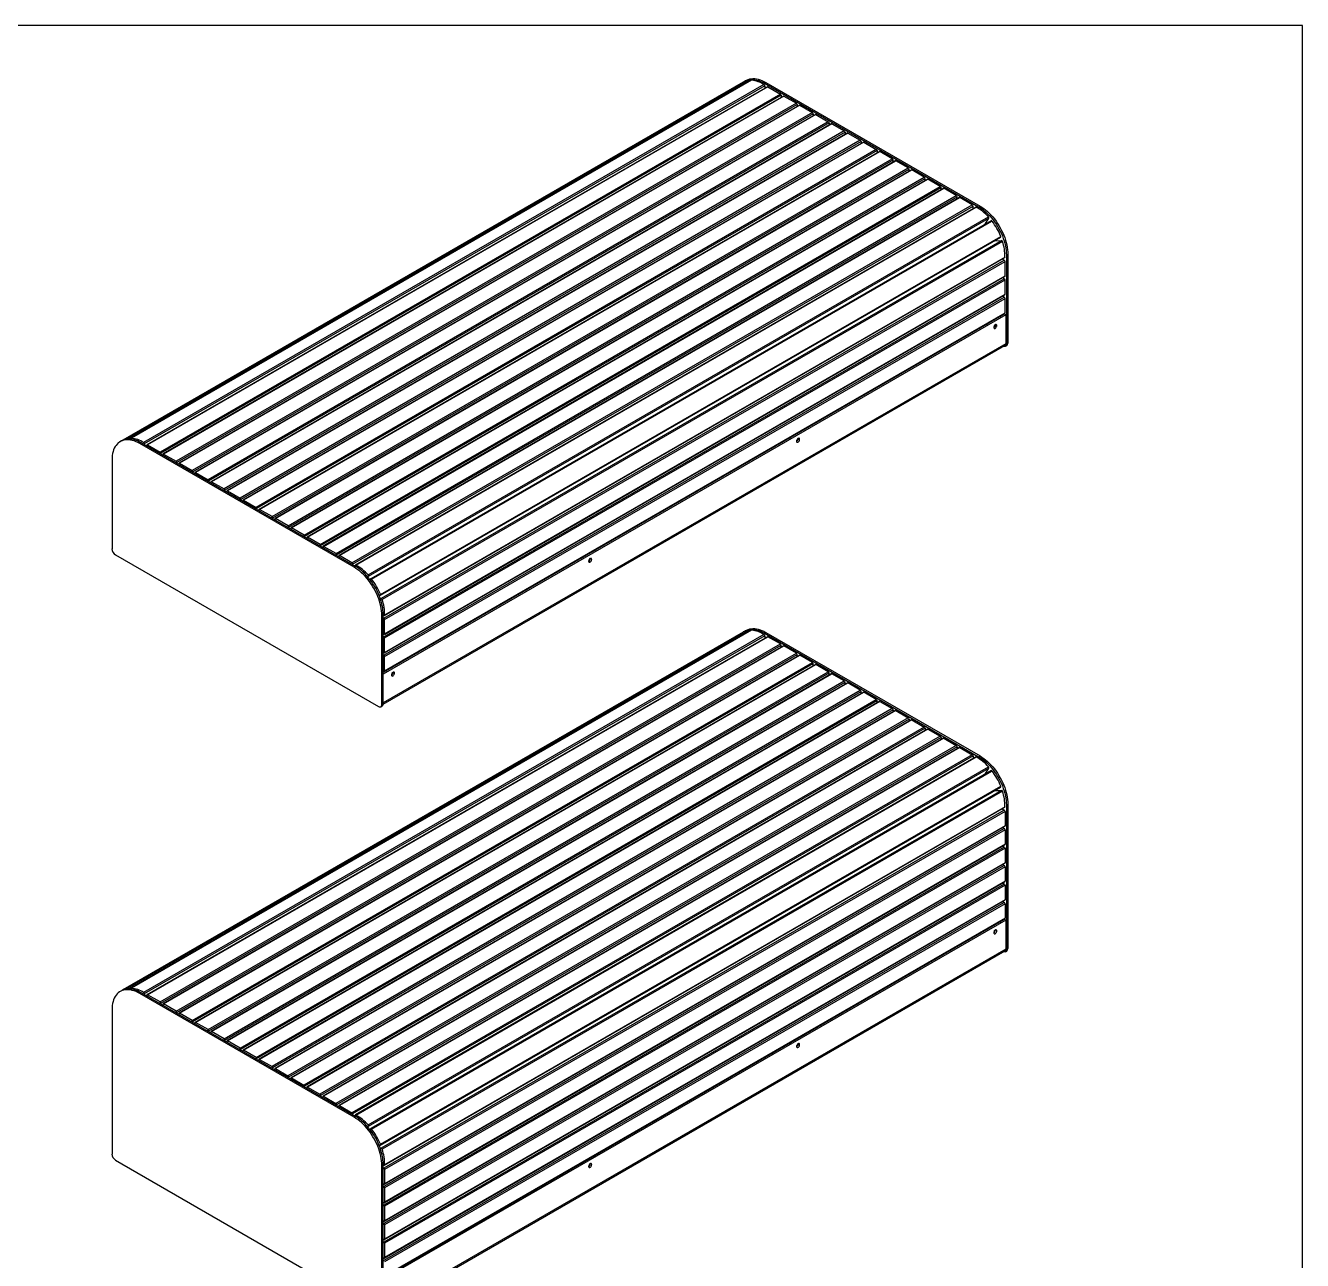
# Model space of a CAD drawing. Header units: millimetres. Extents: x 11004 to 16944, y 3085 to 7285.
# Drawn here: x 15484 to 16944, y 5872 to 7285 of the extents above; entities that cross this region are included whole.
import ezdxf

# ---------------------------------------------------------------- set-up
doc = ezdxf.new("R2010")
doc.units = ezdxf.units.MM
doc.header["$LTSCALE"] = 0.3
doc.layers.add('Nekreslit', color=6, linetype='Continuous', plot=False)

msp = doc.modelspace()

# ---------------------------------------------------------------- linework, layer by layer
for p, q in [((16304.8, 7220.6), (15595.3, 6810.9)), ((16310.4, 7222.5), (15600.9, 6812.8)), ((16311.6, 7221.5), (15602.5, 6812.1)), ((16314.2, 7222.6), (15604.6, 6813)), ((16314.4, 7222.6), (15604.9, 6813)), ((16328.5, 7217.7), (15618.9, 6808)), ((16329.3, 7216.3), (15619.7, 6806.7)), ((16332.4, 7215.2), (15622.8, 6805.6)), ((16332.9, 7215.1), (15623.4, 6805.5)), ((16308.1, 7222.4), (16306.5, 7221.5)), ((16311.6, 7221.5), (16311.7, 7221.1)), ((16329, 7219.3), (16330.6, 7220.2)), ((16329, 7219.3), (16574, 7077.8)), ((16329.3, 7216.3), (16329.3, 7213.4)), ((16330.6, 7220.2), (16575.6, 7078.7)), ((16332.9, 7215.1), (16347.3, 7206.9)), ((16347.3, 7206.9), (15637.7, 6797.2)), ((16348.1, 7205.5), (15638.5, 6795.9)), ((16350.7, 7204.6), (15641.1, 6795)), ((16351.2, 7204.6), (15641.7, 6794.9)), ((16348.1, 7205.5), (16348.1, 7203.1)), ((16351.2, 7204.6), (16365.6, 7196.3)), ((16365.6, 7196.3), (15656, 6786.7)), ((16366.3, 7194.9), (15656.8, 6785.3)), ((16369, 7194.1), (15659.4, 6784.4)), ((16369.5, 7194), (15659.9, 6784.4)), ((16383.9, 7185.8), (15674.3, 6776.1)), ((16366.3, 7194.9), (16366.3, 7192.6)), ((16369.5, 7194), (16383.9, 7185.8)), ((16384.6, 7184.4), (15675.1, 6774.7)), ((16387.3, 7183.5), (15677.7, 6773.9)), ((16387.8, 7183.5), (15678.2, 6773.8)), ((16402.1, 7175.2), (15692.6, 6765.6)), ((16402.9, 7173.8), (15693.4, 6764.2)), ((16405.6, 7173), (15696, 6763.3)), ((16406.1, 7172.9), (15696.5, 6763.3)), ((16384.6, 7184.4), (16384.6, 7182)), ((16387.8, 7183.5), (16402.1, 7175.2)), ((16402.9, 7173.8), (16402.9, 7171.4)), ((16406.1, 7172.9), (16420.4, 7164.6)), ((16420.4, 7164.6), (15710.9, 6755)), ((16421.2, 7163.3), (15711.7, 6753.6)), ((16423.9, 7162.4), (15714.3, 6752.8)), ((16424.4, 7162.3), (15714.8, 6752.7)), ((16421.2, 7163.3), (16421.2, 7160.9)), ((16424.4, 7162.3), (16438.7, 7154.1)), ((16438.7, 7154.1), (15729.2, 6744.4)), ((16439.5, 7152.7), (15730, 6743.1)), ((16442.2, 7151.8), (15732.6, 6742.2)), ((16442.7, 7151.8), (15733.1, 6742.1)), ((16457, 7143.5), (15747.5, 6733.9)), ((16457.8, 7142.1), (15748.2, 6732.5)), ((16439.5, 7152.7), (16439.5, 7150.3)), ((16442.7, 7151.8), (16457, 7143.5)), ((16457.8, 7142.1), (16457.8, 7139.7)), ((16460.5, 7141.3), (15750.9, 6731.6)), ((15751.4, 6731.6), (16461, 7141.2)), ((15765.8, 6723.3), (16475.3, 7132.9)), ((15766.6, 6721.9), (16476.1, 7131.6)), ((16478.8, 7130.7), (15769.2, 6721.1)), ((15769.7, 6721), (16479.3, 7130.6)), ((16475.3, 7132.9), (16461, 7141.2)), ((16476.1, 7129.2), (16476.1, 7131.6)), ((16493.6, 7122.4), (16479.3, 7130.6)), ((15784.1, 6712.7), (16493.6, 7122.4)), ((15784.9, 6711.4), (16494.4, 7121)), ((16497.1, 7120.1), (15787.5, 6710.5)), ((15788, 6710.4), (16497.6, 7120.1)), ((16494.4, 7118.6), (16494.4, 7121)), ((16511.9, 7111.8), (16497.6, 7120.1)), ((15802.4, 6702.2), (16511.9, 7111.8)), ((15803.2, 6700.8), (16512.7, 7110.4)), ((16515.4, 7109.6), (15805.8, 6699.9)), ((15806.3, 6699.9), (16515.9, 7109.5)), ((15820.7, 6691.6), (16530.2, 7101.2)), ((15821.4, 6690.2), (16531, 7099.9)), ((16533.7, 7099), (15824.1, 6689.4)), ((15824.6, 6689.3), (16534.2, 7099)), ((16512.7, 7108.1), (16512.7, 7110.4)), ((16530.2, 7101.2), (16515.9, 7109.5)), ((16531, 7097.5), (16531, 7099.9)), ((16548.5, 7090.7), (16534.2, 7099)), ((15839, 6681.1), (16548.5, 7090.7)), ((15839.7, 6679.7), (16549.3, 7089.3)), ((16551.9, 7088.4), (15842.4, 6678.8)), ((15842.9, 6678.8), (16552.5, 7088.4)), ((16549.3, 7086.9), (16549.3, 7089.3)), ((16566.8, 7080.1), (16552.5, 7088.4)), ((15857.2, 6670.5), (16566.8, 7080.1)), ((15858, 6669.1), (16567.6, 7078.7)), ((16570.7, 7077.6), (15861.1, 6667.9)), ((15861.7, 6667.9), (16571.2, 7077.5)), ((16567.6, 7075.8), (16567.6, 7078.7)), ((16574, 7077.8), (16575.6, 7078.7)), ((15875.7, 6656.6), (16585.3, 7066.3)), ((15876.1, 6655.1), (16585.7, 7064.8)), ((16588.3, 7061.9), (15878.8, 6652.3)), ((15879.7, 6651.9), (16589.3, 7061.5)), ((16581.4, 7058), (16585.7, 7064.8)), ((15889.7, 6633.3), (16599.3, 7043)), ((15889.8, 6634.4), (16599.4, 7044)), ((16600.4, 7039.3), (15890.8, 6629.6)), ((16601.5, 7038.2), (15891.9, 6628.5)), ((16592.4, 7039), (16600.4, 7039.3)), ((16592.8, 7039.2), (16592.9, 7039)), ((15893.8, 6607.1), (16603.4, 7016.7)), ((15894.4, 6610.2), (16603.9, 7019.9)), ((16604.2, 7020.4), (15894.6, 6610.7)), ((15894.6, 6605.7), (16604.2, 7015.3)), ((16603.4, 7016.7), (16600.9, 7018.1)), ((16604.2, 6998.8), (16604.2, 7015.3)), ((16605.8, 7022.7), (16607.4, 7023.6)), ((16605.8, 7022.7), (16605.8, 6920.8)), ((16607.4, 7023.6), (16607.4, 6921.7)), ((15894.4, 6588.6), (16604, 6998.3)), ((15894.6, 6589.2), (16604.2, 6998.8)), ((16603.4, 6995.6), (16601.4, 6996.8)), ((15893.8, 6585.9), (16603.4, 6995.6)), ((15894.6, 6584.6), (16604.2, 6994.2)), ((16604.2, 6977.7), (16604.2, 6994.2)), ((15893.8, 6564.8), (16603.4, 6974.4)), ((15894.4, 6567.5), (16604, 6977.1)), ((15894.6, 6568), (16604.2, 6977.7)), ((15894.6, 6563.4), (16604.2, 6973.1)), ((16603.4, 6974.4), (16601.4, 6975.6)), ((16604.2, 6956.5), (16604.2, 6973.1)), ((16603.4, 6955.1), (15893, 6545.1)), ((16605, 6954.2), (15893, 6543.2)), ((15894.4, 6546.4), (16604, 6956)), ((15894.6, 6546.9), (16604.2, 6956.5)), ((16598.2, 6952.7), (16598.6, 6952.4)), ((16598.6, 6952.4), (16599.4, 6952.9)), ((16599.4, 6952.9), (16599, 6953.1)), ((16605, 6954.2), (16603.4, 6955.1)), ((16605, 6954.2), (16605, 6921.2)), ((16571.9, 6937.5), (16572.4, 6937.2)), ((16573.2, 6938.2), (16573.2, 6937.7)), ((16574.5, 6939), (16574.5, 6938.4)), ((16575, 6938.7), (16575, 6939.3)), ((16583.1, 6943.9), (16583.5, 6943.7)), ((16583.5, 6943.7), (16584.3, 6944.1)), ((16583.9, 6944.4), (16584, 6944.3)), ((16584.3, 6944.1), (16583.9, 6944.4)), ((16584.5, 6944.2), (16584.3, 6944.2)), ((16585.2, 6945), (16585, 6945.1)), ((16585.2, 6945), (16585, 6945.1)), ((16585.2, 6945), (16585.2, 6945.2)), ((16589.3, 6947.5), (16589.3, 6947)), ((16590.1, 6947.5), (16590.1, 6948)), ((16593.1, 6941.8), (16592.3, 6942.3)), ((16569.3, 6936), (16569.3, 6935.4)), ((16571.8, 6937.2), (16572.1, 6937)), ((16605, 6921.2), (15893, 6510.2)), ((15893, 6508.6), (16604.1, 6919.1)), ((16604.6, 6918.2), (16606.2, 6919.1)), ((16605.8, 6920.8), (16607.4, 6921.7)), ((16372.7, 6822.5), (16373.1, 6822.2)), ((16373.1, 6822.2), (16373.9, 6822.7)), ((16373.9, 6822.7), (16373.4, 6822.9)), ((15593.7, 6810), (15592.1, 6809.1)), ((15616.2, 6807.8), (15614.6, 6806.9)), ((15859.6, 6665.4), (15614.6, 6806.9)), ((15861.2, 6666.4), (15616.2, 6807.8)), ((15619.7, 6806.7), (15619.7, 6805.8)), ((16349, 6808.8), (16349, 6808.3)), ((16349.5, 6808.5), (16349.5, 6809.1)), ((16357.5, 6813.7), (16358, 6813.5)), ((16358, 6813.5), (16358.8, 6813.9)), ((16358.8, 6813.9), (16358.3, 6814.2)), ((16359.5, 6814.6), (16359.2, 6814.7)), ((16359.5, 6814.6), (16359.2, 6814.7)), ((16359.5, 6814.6), (16359.6, 6814.9)), ((16360, 6815.1), (16360.1, 6815.2)), ((16363.8, 6817.3), (16363.8, 6816.8)), ((16364.6, 6817.3), (16364.6, 6817.8)), ((16367.6, 6811.6), (16366.7, 6812.1)), ((15622.6, 6804.1), (15622.6, 6805.1)), ((15623.4, 6805.5), (15637.7, 6797.2)), ((15638.5, 6795.9), (15638.5, 6794.9)), ((15640.9, 6793.6), (15640.9, 6794.5)), ((15641.7, 6794.9), (15656, 6786.7)), ((16337.5, 6801.9), (16337.8, 6801.8)), ((16337.6, 6802.3), (16338.1, 6802)), ((16338.9, 6803), (16338.9, 6802.4)), ((15582.8, 6788.5), (15582.8, 6686.5)), ((15656.8, 6785.3), (15656.8, 6784.4)), ((15659.2, 6783), (15659.2, 6783.9)), ((15659.9, 6784.4), (15674.3, 6776.1)), ((15675.1, 6774.7), (15675.1, 6773.8)), ((15677.5, 6772.4), (15677.5, 6773.4)), ((15678.2, 6773.8), (15692.6, 6765.6)), ((15693.4, 6764.2), (15693.4, 6763.3)), ((15695.7, 6761.9), (15695.7, 6762.8)), ((15696.5, 6763.3), (15710.9, 6755)), ((15711.7, 6753.6), (15711.7, 6752.7)), ((15714, 6751.3), (15714, 6752.2)), ((15714.8, 6752.7), (15729.2, 6744.4)), ((15730, 6743.1), (15730, 6742.1)), ((15732.3, 6740.8), (15732.3, 6741.7)), ((15733.1, 6742.1), (15747.5, 6733.9)), ((15748.2, 6732.5), (15748.2, 6731.6)), ((15750.7, 6731.1), (15750.7, 6730.2)), ((15765.8, 6723.3), (15751.4, 6731.6)), ((15766.6, 6721), (15766.6, 6721.9)), ((15768.9, 6720.5), (15768.9, 6719.6)), ((15784.1, 6712.7), (15769.7, 6721)), ((15784.9, 6710.4), (15784.9, 6711.4)), ((15787.2, 6710), (15787.2, 6709.1)), ((15802.4, 6702.2), (15788, 6710.4)), ((15803.2, 6699.9), (15803.2, 6700.8)), ((15805.5, 6699.4), (15805.5, 6698.5)), ((15820.7, 6691.6), (15806.3, 6699.9)), ((15821.4, 6689.3), (15821.4, 6690.2)), ((15839, 6681.1), (15824.6, 6689.3)), ((15586.8, 6679.7), (15887.5, 6506.1)), ((15823.8, 6688.9), (15823.8, 6687.9)), ((15839.7, 6678.8), (15839.7, 6679.7)), ((15842.1, 6678.3), (15842.1, 6677.4)), ((15857.2, 6670.5), (15842.9, 6678.8)), ((16119.7, 6676.4), (16120.2, 6676.2)), ((16120.2, 6676.2), (16120.9, 6676.6)), ((16120.9, 6676.6), (16120.5, 6676.9)), ((16120.6, 6677), (16120.8, 6676.8)), ((16122, 6677.7), (16121.9, 6677.7)), ((16122, 6677.7), (16121.9, 6677.7)), ((16125.9, 6680), (16125.9, 6679.5)), ((16126.7, 6680), (16126.7, 6680.5)), ((16129.7, 6674.3), (16128.9, 6674.8)), ((16134.8, 6685.2), (16135.3, 6684.9)), ((16135.3, 6684.9), (16136.1, 6685.4)), ((16136.1, 6685.4), (16135.6, 6685.6)), ((15858, 6668.2), (15858, 6669.1)), ((15861.2, 6666.4), (15859.6, 6665.4)), ((15860.9, 6667.4), (15860.9, 6666.5)), ((16105.9, 6668.5), (16105.9, 6667.9)), ((16110.8, 6671.1), (16111.1, 6670.9)), ((16110.9, 6671.4), (16111.1, 6671.3)), ((16111.1, 6671.5), (16111.1, 6670.9)), ((16111.6, 6671.2), (16111.6, 6671.8)), ((15875.5, 6654.2), (15876.1, 6655.1)), ((15877.9, 6651.3), (15878.2, 6651.5)), ((15878.6, 6652.2), (15878, 6651.2)), ((15888.3, 6633.2), (15889.5, 6633.3)), ((15888.7, 6633.2), (15888.4, 6633.1)), ((15889.7, 6629.6), (15890.8, 6629.6)), ((15893, 6611.2), (15891.4, 6610.3)), ((15891.4, 6508.4), (15891.4, 6610.3)), ((15893, 6509.3), (15893, 6611.2)), ((15893.8, 6610.3), (15893, 6610.7)), ((15893.8, 6607.1), (15893, 6607.5)), ((15894.6, 6589.2), (15894.6, 6605.7)), ((16304.8, 6591.3), (15595.3, 6181.7)), ((16310.4, 6593.2), (15600.9, 6183.6)), ((16311.6, 6592.2), (15602.5, 6182.9)), ((16314.2, 6593.3), (15604.6, 6183.7)), ((16314.4, 6593.4), (15604.9, 6183.7)), ((16328.5, 6588.4), (15618.9, 6178.8)), ((16329.3, 6587), (15619.7, 6177.4)), ((15893, 6589.2), (15893.8, 6588.7)), ((16308.1, 6593.2), (16306.5, 6592.2)), ((16311.6, 6592.2), (16311.7, 6591.9)), ((16329, 6590), (16330.6, 6590.9)), ((16329, 6590), (16574, 6448.6)), ((16329.3, 6587), (16329.3, 6584.2)), ((16330.6, 6590.9), (16575.6, 6449.5)), ((16332.4, 6585.9), (15622.8, 6176.3)), ((15623.4, 6176.2), (16332.9, 6585.9)), ((15637.7, 6168), (16347.3, 6577.6)), ((15638.5, 6166.6), (16348.1, 6576.2)), ((16350.7, 6575.4), (15641.1, 6165.7)), ((15641.7, 6165.7), (16351.2, 6575.3)), ((15893.8, 6585.9), (15893, 6586.4)), ((15894.6, 6568), (15894.6, 6584.6)), ((16347.3, 6577.6), (16332.9, 6585.9)), ((16348.1, 6573.9), (16348.1, 6576.2)), ((16365.6, 6567.1), (16351.2, 6575.3)), ((15656, 6157.4), (16365.6, 6567.1)), ((15656.8, 6156), (16366.3, 6565.7)), ((16369, 6564.8), (15659.4, 6155.2)), ((15659.9, 6155.1), (16369.5, 6564.8)), ((15893, 6568), (15893.8, 6567.6)), ((15893.8, 6564.8), (15893, 6565.3)), ((15894.6, 6546.9), (15894.6, 6563.4)), ((16366.3, 6563.3), (16366.3, 6565.7)), ((16383.9, 6556.5), (16369.5, 6564.8)), ((15674.3, 6146.9), (16383.9, 6556.5)), ((15675.1, 6145.5), (16384.6, 6555.1)), ((16387.3, 6554.2), (15677.7, 6144.6)), ((15678.2, 6144.6), (16387.8, 6554.2)), ((15692.6, 6136.3), (16402.1, 6545.9)), ((15693.4, 6134.9), (16402.9, 6544.6)), ((16405.6, 6543.7), (15696, 6134.1)), ((15696.5, 6134), (16406.1, 6543.6)), ((15893, 6546.9), (15894.6, 6546)), ((15893, 6546.9), (15893.8, 6546.4)), ((15894.6, 6546), (15895.4, 6546.4)), ((15895, 6546.8), (15895.1, 6546.6)), ((15895.4, 6546.4), (15895, 6546.7)), ((15895.6, 6546.5), (15895.4, 6546.5)), ((15896.3, 6547.3), (15896.1, 6547.4)), ((15896.3, 6547.3), (15896.1, 6547.4)), ((15896.3, 6547.3), (15896.3, 6547.5)), ((15900.4, 6549.8), (15900.4, 6549.3)), ((15901.2, 6549.8), (15901.2, 6550.3)), ((15904.2, 6544.1), (15903.4, 6544.6)), ((15909.3, 6555), (15909.7, 6554.7)), ((15909.7, 6554.7), (15910.5, 6555.2)), ((15910.5, 6555.2), (15910.1, 6555.4)), ((16384.6, 6552.7), (16384.6, 6555.1)), ((16402.1, 6545.9), (16387.8, 6554.2)), ((16402.9, 6542.2), (16402.9, 6544.6)), ((16420.4, 6535.4), (16406.1, 6543.6)), ((15710.9, 6125.7), (16420.4, 6535.4)), ((15711.7, 6124.4), (16421.2, 6534)), ((16423.9, 6533.1), (15714.3, 6123.5)), ((15714.8, 6123.4), (16424.4, 6533.1)), ((16421.2, 6531.6), (16421.2, 6534)), ((16438.7, 6524.8), (16424.4, 6533.1)), ((15729.2, 6115.2), (16438.7, 6524.8)), ((15730, 6113.8), (16439.5, 6523.4)), ((16442.2, 6522.6), (15732.6, 6112.9)), ((15733.1, 6112.9), (16442.7, 6522.5)), ((15747.5, 6104.6), (16457, 6514.2)), ((16439.5, 6521.1), (16439.5, 6523.4)), ((16457, 6514.2), (16442.7, 6522.5)), ((15748.2, 6103.2), (16457.8, 6512.9)), ((16460.5, 6512), (15750.9, 6102.4)), ((16461, 6511.9), (15751.4, 6102.3)), ((16475.3, 6503.7), (15765.8, 6094)), ((16476.1, 6502.3), (15766.5, 6092.7)), ((16478.7, 6501.4), (15769.2, 6091.8)), ((16479.3, 6501.4), (15769.7, 6091.8)), ((15890.3, 6505.8), (15891.9, 6506.7)), ((15893, 6509.3), (15891.4, 6508.4)), ((16457.8, 6510.5), (16457.8, 6512.9)), ((16461, 6511.9), (16475.3, 6503.7)), ((16476.1, 6502.3), (16476.1, 6499.9)), ((16479.3, 6501.4), (16493.6, 6493.1)), ((16493.6, 6493.1), (15784, 6083.5)), ((16494.4, 6491.7), (15784.8, 6082.1)), ((16497, 6490.9), (15787.5, 6081.2)), ((16497.6, 6490.8), (15788, 6081.2)), ((16494.4, 6491.7), (16494.4, 6489.4)), ((16497.6, 6490.8), (16511.9, 6482.6)), ((16511.9, 6482.6), (15802.3, 6072.9)), ((16512.7, 6481.2), (15803.1, 6071.5)), ((16515.3, 6480.3), (15805.8, 6070.7)), ((16515.9, 6480.3), (15806.3, 6070.6)), ((16530.2, 6472), (15820.6, 6062.4)), ((16531, 6470.6), (15821.4, 6061)), ((16512.7, 6481.2), (16512.7, 6478.8)), ((16515.9, 6480.3), (16530.2, 6472)), ((16531, 6470.6), (16531, 6468.2)), ((16533.6, 6469.8), (15824.1, 6060.1)), ((16534.2, 6469.7), (15824.6, 6060.1)), ((16548.5, 6461.4), (15838.9, 6051.8)), ((16549.3, 6460.1), (15839.7, 6050.4)), ((16551.9, 6459.2), (15842.4, 6049.6)), ((16552.5, 6459.1), (15842.9, 6049.5)), ((16534.2, 6469.7), (16548.5, 6461.4)), ((16549.3, 6460.1), (16549.3, 6457.7)), ((16552.5, 6459.1), (16566.8, 6450.9)), ((16566.8, 6450.9), (15857.2, 6041.2)), ((16567.6, 6449.5), (15858, 6039.9)), ((16570.7, 6448.3), (15861.1, 6038.7)), ((15861.7, 6038.6), (16571.2, 6448.3)), ((16567.6, 6449.5), (16567.6, 6446.5)), ((16574, 6448.6), (16575.6, 6449.5)), ((15875.7, 6027.4), (16585.3, 6437)), ((15876.1, 6025.9), (16585.7, 6435.5)), ((16588.3, 6432.7), (15878.7, 6023)), ((15879.7, 6022.6), (16589.3, 6432.2)), ((16581.4, 6428.7), (16585.7, 6435.5)), ((15889.7, 6004.1), (16599.3, 6413.7)), ((15889.8, 6005.1), (16599.4, 6414.8)), ((16600.3, 6410.1), (15890.8, 6000.5)), ((16601.4, 6409.1), (15891.9, 5999.4)), ((16592.6, 6409.9), (16600.3, 6410.1)), ((16603.4, 6387.4), (15893.8, 5977.8)), ((15894.4, 5981.1), (16603.9, 6390.8)), ((16604.2, 6391.2), (15894.6, 5981.6)), ((16604.2, 6386.1), (15894.6, 5976.4)), ((16600.8, 6388.9), (16603.4, 6387.4)), ((16604.2, 6386.1), (16604.2, 6369.5)), ((16605.8, 6393.5), (16607.4, 6394.4)), ((16605.8, 6393.5), (16605.8, 6228.1)), ((16607.4, 6394.4), (16607.4, 6229)), ((15894.4, 5959.4), (16604, 6369)), ((16604.2, 6369.5), (15894.6, 5959.9)), ((16603.4, 6366.3), (15893.8, 5956.7)), ((16604.2, 6364.9), (15894.6, 5955.3)), ((16601.3, 6367.5), (16603.4, 6366.3)), ((16604.2, 6364.9), (16604.2, 6348.4)), ((16603.4, 6345.2), (15893.8, 5935.6)), ((15894.4, 5938.3), (16604, 6347.9)), ((16604.2, 6348.4), (15894.6, 5938.8)), ((16604.2, 6343.8), (15894.6, 5934.2)), ((16601.3, 6346.4), (16603.4, 6345.2)), ((16604.2, 6343.8), (16604.2, 6327.3)), ((16603.4, 6324.1), (15893.8, 5914.4)), ((15894.4, 5917.1), (16604, 6326.8)), ((16604.2, 6327.3), (15894.6, 5917.6)), ((16601.3, 6325.2), (16603.4, 6324.1)), ((16604.2, 6322.7), (15894.6, 5913)), ((16604.2, 6322.7), (16604.2, 6306.1)), ((16603.4, 6302.9), (15893.8, 5893.3)), ((15894.4, 5896), (16604, 6305.6)), ((16604.2, 6306.1), (15894.6, 5896.5)), ((16604.2, 6301.6), (15894.6, 5891.9)), ((16601.3, 6304.1), (16603.4, 6302.9)), ((16604.2, 6301.6), (16604.2, 6285)), ((16603.4, 6281.8), (15893.8, 5872.2)), ((15894.4, 5874.9), (16604, 6284.5)), ((16604.2, 6285), (15894.6, 5875.4)), ((16604.2, 6280.4), (15894.6, 5870.8)), ((16601.3, 6283), (16603.4, 6281.8)), ((16604.2, 6280.4), (16604.2, 6263.9)), ((16603.4, 6262.5), (15893, 5852.4)), ((16605, 6261.6), (15893, 5850.6)), ((15894.4, 5853.7), (16604, 6263.4)), ((16604.2, 6263.9), (15894.6, 5854.3)), ((16583, 6251.3), (16583.5, 6251)), ((16583.5, 6251), (16584.3, 6251.5)), ((16584.3, 6251.5), (16583.8, 6251.8)), ((16583.9, 6251.8), (16584, 6251.7)), ((16585.2, 6252.3), (16585, 6252.4)), ((16585.2, 6252.3), (16585, 6252.4)), ((16585.2, 6252.3), (16585.2, 6252.6)), ((16589.3, 6254.9), (16589.3, 6254.4)), ((16590.1, 6254.8), (16590.1, 6255.4)), ((16598.2, 6260), (16598.6, 6259.8)), ((16598.6, 6259.8), (16599.4, 6260.2)), ((16599.4, 6260.2), (16599, 6260.5)), ((16605, 6261.6), (16603.4, 6262.5)), ((16605, 6261.6), (16605, 6228.5)), ((16569.3, 6243.3), (16569.3, 6242.8)), ((16571.8, 6244.5), (16572, 6244.4)), ((16571.9, 6244.9), (16572.4, 6244.6)), ((16573.2, 6245.6), (16573.2, 6245.1)), ((16574.5, 6246.3), (16574.5, 6245.8)), ((16575, 6246.1), (16575, 6246.6)), ((16593.1, 6249.2), (16592.3, 6249.7)), ((16605, 6228.5), (15893, 5817.5)), ((15893, 5816), (16604.1, 6226.5)), ((16604.6, 6225.5), (16606.2, 6226.4)), ((16605.8, 6228.1), (16607.4, 6229)), ((15593.7, 6180.8), (15592.1, 6179.8)), ((15616.2, 6178.5), (15614.6, 6177.6)), ((15861.2, 6037.1), (15616.2, 6178.5)), ((15859.6, 6036.2), (15614.6, 6177.6)), ((15619.7, 6177.4), (15619.7, 6176.5)), ((15622.6, 6175.8), (15622.6, 6174.9)), ((15637.7, 6168), (15623.4, 6176.2)), ((15638.5, 6165.7), (15638.5, 6166.6)), ((15640.9, 6165.2), (15640.9, 6164.3)), ((15656, 6157.4), (15641.7, 6165.7)), ((15582.8, 6159.2), (15582.8, 5993.9)), ((15656.8, 6155.1), (15656.8, 6156)), ((15659.2, 6154.7), (15659.2, 6153.7)), ((15674.3, 6146.9), (15659.9, 6155.1)), ((15675.1, 6144.6), (15675.1, 6145.5)), ((15677.5, 6144.1), (15677.5, 6143.2)), ((15692.6, 6136.3), (15678.2, 6144.6)), ((15693.4, 6134), (15693.4, 6134.9)), ((15695.7, 6133.5), (15695.7, 6132.6)), ((15710.9, 6125.7), (15696.5, 6134)), ((15711.7, 6123.4), (15711.7, 6124.4)), ((15714, 6123), (15714, 6122.1)), ((15729.2, 6115.2), (15714.8, 6123.4)), ((16357.5, 6121.1), (16358, 6120.8)), ((16358, 6120.8), (16358.8, 6121.3)), ((16358.8, 6121.3), (16358.3, 6121.6)), ((16358.6, 6121.7), (16359.1, 6121.6)), ((16359.1, 6121.6), (16358.8, 6121.8)), ((16359.1, 6121.6), (16358.8, 6121.8)), ((16359.1, 6121.6), (16359.4, 6122.2)), ((16363.8, 6124.7), (16363.8, 6124.2)), ((16364.6, 6124.6), (16364.6, 6125.2)), ((16372.6, 6129.8), (16373.1, 6129.6)), ((16373.1, 6129.6), (16373.9, 6130)), ((16373.9, 6130), (16373.4, 6130.3)), ((15730, 6112.9), (15730, 6113.8)), ((15732.3, 6112.4), (15732.3, 6111.5)), ((15747.5, 6104.6), (15733.1, 6112.9)), ((16337.5, 6109.3), (16337.8, 6109.2)), ((16337.6, 6109.6), (16338.1, 6109.4)), ((16338.9, 6110.4), (16338.9, 6109.8)), ((16348.9, 6116.2), (16348.9, 6115.6)), ((16349.4, 6115.9), (16349.4, 6116.4)), ((16367.5, 6119), (16366.7, 6119.5)), ((15748.2, 6102.3), (15748.2, 6103.2)), ((15750.6, 6100.9), (15750.6, 6101.9)), ((15751.4, 6102.3), (15765.8, 6094)), ((15766.5, 6092.7), (15766.5, 6091.8)), ((15768.9, 6090.4), (15768.9, 6091.3)), ((15769.7, 6091.8), (15784, 6083.5)), ((15784.8, 6082.1), (15784.8, 6081.2)), ((15787.2, 6079.8), (15787.2, 6080.7)), ((15788, 6081.2), (15802.3, 6072.9)), ((15803.1, 6071.5), (15803.1, 6070.6)), ((15805.5, 6069.2), (15805.5, 6070.2)), ((15806.3, 6070.6), (15820.6, 6062.4)), ((15821.4, 6061), (15821.4, 6060.1)), ((15823.8, 6058.7), (15823.8, 6059.6)), ((15824.6, 6060.1), (15838.9, 6051.8)), ((15839.7, 6050.4), (15839.7, 6049.5)), ((15842.1, 6048.1), (15842.1, 6049)), ((15842.9, 6049.5), (15857.2, 6041.2)), ((15858, 6039.9), (15858, 6038.9)), ((15861.2, 6037.1), (15859.6, 6036.2)), ((15860.9, 6038.2), (15860.9, 6037.3)), ((15875.5, 6024.9), (15876.1, 6025.9)), ((15877.8, 6022.1), (15878.2, 6022.3)), ((15878.6, 6022.9), (15878, 6021.9)), ((15888.3, 6004), (15889.5, 6004)), ((15888.4, 6004), (15888.3, 6003.9)), ((15889.6, 6000.5), (15890.8, 6000.5)), ((16134.8, 5992.5), (16135.3, 5992.3)), ((16135.3, 5992.3), (16136, 5992.7)), ((16136, 5992.7), (16135.6, 5993)), ((15586.8, 5987), (15887.5, 5813.4)), ((15893, 5982), (15891.4, 5981.1)), ((15891.4, 5815.7), (15891.4, 5981.1)), ((15893, 5816.6), (15893, 5982)), ((15893.8, 5981.2), (15893, 5981.6)), ((15893, 5978.3), (15893.8, 5977.8)), ((15894.6, 5976.4), (15894.6, 5959.9)), ((16105.9, 5975.8), (16105.9, 5975.3)), ((16110.8, 5978.4), (16111.1, 5978.3)), ((16110.9, 5978.7), (16111.1, 5978.6)), ((16111.1, 5978.8), (16111.1, 5978.3)), ((16111.6, 5978.6), (16111.6, 5979.1)), ((16119.7, 5983.8), (16120.1, 5983.5)), ((16120.1, 5983.5), (16120.9, 5984)), ((16120.9, 5984), (16120.5, 5984.3)), ((16120.7, 5984.4), (16121.2, 5984.3)), ((16121.2, 5984.3), (16120.9, 5984.5)), ((16121.2, 5984.3), (16120.9, 5984.5)), ((16121.1, 5984.1), (16120.9, 5984)), ((16121.2, 5984.3), (16121.6, 5984.9)), ((16125.9, 5987.4), (16125.9, 5986.9)), ((16126.7, 5987.3), (16126.7, 5987.9)), ((16129.7, 5981.7), (16128.9, 5982.2)), ((15893.8, 5959.4), (15893, 5959.9)), ((15893, 5957.1), (15893.8, 5956.7)), ((15894.6, 5955.3), (15894.6, 5938.8)), ((15893.8, 5938.3), (15893, 5938.8)), ((15893, 5936), (15893.8, 5935.6)), ((15894.6, 5934.2), (15894.6, 5917.6)), ((15893.8, 5917.2), (15893, 5917.6)), ((15893, 5914.9), (15893.8, 5914.4)), ((15894.6, 5913), (15894.6, 5896.5)), ((15893.8, 5896.1), (15893, 5896.5)), ((15893, 5893.7), (15893.8, 5893.3)), ((15894.6, 5891.9), (15894.6, 5875.4)), ((15893.8, 5874.9), (15893, 5875.4)), ((15893, 5872.6), (15893.8, 5872.2))]:
    msp.add_line(p, q)
at = {"flags": 128}
for points in [[(16305.7, 7221), (16305.7, 7221), (16307.2, 7221.9), (16308.9, 7222.6), (16310.6, 7223.1), (16312.4, 7223.5), (16314.3, 7223.6), (16316.3, 7223.5), (16318.3, 7223.3), (16320.4, 7222.9), (16322.5, 7222.2), (16324.6, 7221.4), (16326.8, 7220.4), (16329, 7219.3)], [(16308.1, 7222.4), (16308.8, 7222.8), (16310.5, 7223.5), (16312.2, 7224.1), (16314, 7224.4), (16315.9, 7224.5), (16317.9, 7224.5), (16319.9, 7224.2), (16322, 7223.8), (16324.1, 7223.2), (16326.2, 7222.4), (16328.4, 7221.4), (16330.6, 7220.2)], [(16314.2, 7222.6), (16314.3, 7222.6), (16314.4, 7222.6)], [(16574, 7077.8), (16576.2, 7076.5), (16578.3, 7075), (16580.5, 7073.3), (16582.6, 7071.5), (16584.6, 7069.6), (16586.7, 7067.5), (16588.6, 7065.3), (16590.5, 7062.9), (16592.3, 7060.5), (16594.1, 7058), (16595.7, 7055.4), (16597.2, 7052.7), (16598.7, 7050), (16600, 7047.3), (16601.2, 7044.5), (16602.2, 7041.7), (16603.2, 7038.9), (16604, 7036.1), (16604.6, 7033.3), (16605.1, 7030.6), (16605.5, 7027.9), (16605.7, 7025.3), (16605.8, 7022.7)], [(16575.6, 7078.7), (16577.7, 7077.4), (16579.9, 7075.9), (16582, 7074.2), (16584.2, 7072.4), (16586.2, 7070.5), (16588.2, 7068.4), (16590.2, 7066.2), (16592.1, 7063.9), (16593.9, 7061.4), (16595.7, 7058.9), (16597.3, 7056.3), (16598.8, 7053.7), (16600.3, 7050.9), (16601.6, 7048.2), (16602.8, 7045.4), (16603.8, 7042.6), (16604.8, 7039.8), (16605.6, 7037), (16606.2, 7034.2), (16606.7, 7031.5), (16607.1, 7028.8), (16607.3, 7026.2), (16607.4, 7023.6)], [(16581.7, 7058.4), (16581.8, 7058.4), (16581.9, 7058.2)], [(16589.3, 7061.5), (16589.2, 7061.7), (16589, 7061.8), (16588.9, 7061.9), (16588.7, 7062), (16588.5, 7062), (16588.4, 7062), (16588.3, 7061.9)], [(16599.3, 7043), (16599.3, 7043), (16599.4, 7043.1), (16599.5, 7043.3), (16599.5, 7043.4), (16599.5, 7043.6), (16599.5, 7043.8), (16599.4, 7044)], [(16585.2, 6944.6), (16585.5, 6945), (16585.8, 6945.5)], [(16585.2, 6945), (16585.2, 6945), (16585.2, 6945), (16585.2, 6945), (16585.2, 6945), (16585.2, 6945), (16585.2, 6945), (16585.2, 6945), (16585.2, 6945)], [(16594.9, 6941.9), (16594.8, 6942.5), (16594.6, 6942.9), (16594.2, 6943.2), (16593.8, 6943.2), (16593.3, 6943.1), (16592.8, 6942.8), (16592.3, 6942.4), (16591.9, 6941.8), (16591.6, 6941.2), (16591.4, 6940.5), (16591.3, 6939.9), (16591.4, 6939.3), (16591.6, 6938.9), (16591.9, 6938.7), (16592.3, 6938.6), (16592.8, 6938.7), (16593.3, 6939), (16593.8, 6939.5), (16594.2, 6940), (16594.6, 6940.7), (16594.8, 6941.3), (16594.9, 6941.9)], [(16605.8, 6920.8), (16605.7, 6919.9), (16605.5, 6919.2), (16605.1, 6918.6), (16604.6, 6918.2), (16604, 6918), (16603.3, 6917.9), (16602.6, 6918.1), (16602.4, 6918.2)], [(15614.6, 6806.9), (15612.4, 6808.1), (15610.3, 6809), (15608.1, 6809.9), (15606, 6810.5), (15604, 6810.9), (15601.9, 6811.2), (15600, 6811.2), (15598.1, 6811.1), (15596.3, 6810.8), (15594.5, 6810.2), (15592.9, 6809.5), (15591.4, 6808.6), (15589.9, 6807.6), (15588.6, 6806.3), (15587.4, 6804.9), (15586.4, 6803.4), (15585.4, 6801.6), (15584.6, 6799.8), (15584, 6797.7), (15583.5, 6795.6), (15583.1, 6793.3), (15582.9, 6791), (15582.8, 6788.5)], [(15616.2, 6807.8), (15614, 6809), (15611.9, 6810), (15609.7, 6810.8), (15607.6, 6811.4), (15605.5, 6811.8), (15603.5, 6812.1), (15601.6, 6812.1), (15599.7, 6812), (15597.9, 6811.7), (15596.1, 6811.2), (15594.5, 6810.5), (15593.7, 6810)], [(15604.5, 6812), (15604.4, 6812.2), (15604.4, 6812.4), (15604.4, 6812.5), (15604.4, 6812.7), (15604.5, 6812.8), (15604.6, 6812.9), (15604.7, 6813), (15604.9, 6813)], [(16359, 6814), (16358.8, 6814), (16358.8, 6814)], [(16359.5, 6814.6), (16359.5, 6814.6), (16359.5, 6814.6), (16359.5, 6814.6), (16359.5, 6814.6), (16359.5, 6814.6), (16359.5, 6814.6), (16359.5, 6814.6), (16359.5, 6814.6)], [(16359.7, 6814.5), (16360.1, 6815), (16360.2, 6815.3)], [(16369.3, 6811.8), (16369.3, 6812.3), (16369.1, 6812.7), (16368.7, 6813), (16368.3, 6813), (16367.8, 6812.9), (16367.3, 6812.6), (16366.8, 6812.2), (16366.4, 6811.6), (16366, 6811), (16365.8, 6810.3), (16365.8, 6809.7), (16365.8, 6809.1), (16366, 6808.7), (16366.4, 6808.5), (16366.8, 6808.4), (16367.3, 6808.5), (16367.8, 6808.8), (16368.3, 6809.3), (16368.7, 6809.8), (16369.1, 6810.5), (16369.3, 6811.1), (16369.3, 6811.8)], [(16121.1, 6676.7), (16120.9, 6676.7), (16120.9, 6676.6)], [(16121.8, 6677.1), (16122.1, 6677.4), (16122.4, 6678)], [(16122, 6677.7), (16122, 6677.7), (16122, 6677.7), (16122, 6677.7), (16122, 6677.7), (16122, 6677.7), (16122, 6677.7), (16122, 6677.7), (16122, 6677.7)], [(16131.5, 6674.4), (16131.4, 6675), (16131.2, 6675.4), (16130.9, 6675.6), (16130.4, 6675.7), (16130, 6675.6), (16129.4, 6675.3), (16129, 6674.9), (16128.5, 6674.3), (16128.2, 6673.7), (16128, 6673), (16127.9, 6672.4), (16128, 6671.8), (16128.2, 6671.4), (16128.5, 6671.2), (16129, 6671.1), (16129.4, 6671.2), (16130, 6671.5), (16130.4, 6672), (16130.9, 6672.5), (16131.2, 6673.2), (16131.4, 6673.8), (16131.5, 6674.4)], [(15891.4, 6610.3), (15891.4, 6612.9), (15891.1, 6615.5), (15890.8, 6618.2), (15890.3, 6620.9), (15889.6, 6623.7), (15888.8, 6626.5), (15887.9, 6629.3), (15886.8, 6632.1), (15885.6, 6634.9), (15884.3, 6637.6), (15882.9, 6640.4), (15881.3, 6643), (15879.7, 6645.6), (15878, 6648.1), (15876.2, 6650.5), (15874.3, 6652.9), (15872.3, 6655.1), (15870.3, 6657.2), (15868.2, 6659.1), (15866.1, 6660.9), (15864, 6662.6), (15861.8, 6664.1), (15859.6, 6665.4)], [(15893, 6611.2), (15893, 6613.8), (15892.7, 6616.4), (15892.4, 6619.1), (15891.9, 6621.8), (15891.2, 6624.6), (15890.4, 6627.4), (15889.5, 6630.2), (15888.4, 6633), (15887.2, 6635.8), (15885.9, 6638.6), (15884.5, 6641.3), (15882.9, 6643.9), (15881.3, 6646.5), (15879.6, 6649), (15877.7, 6651.5), (15875.9, 6653.8), (15873.9, 6656), (15871.9, 6658.1), (15869.8, 6660), (15867.7, 6661.9), (15865.5, 6663.5), (15863.4, 6665), (15861.2, 6666.4)], [(15879.7, 6651.9), (15879.6, 6652), (15879.4, 6652.2), (15879.3, 6652.3), (15879.1, 6652.3), (15879, 6652.4), (15878.8, 6652.3), (15878.7, 6652.3), (15878.6, 6652.2)], [(15889.5, 6633.3), (15889.7, 6633.3), (15889.8, 6633.4), (15889.9, 6633.5), (15889.9, 6633.6), (15889.9, 6633.8), (15889.9, 6634), (15889.9, 6634.2), (15889.8, 6634.4)], [(16305.7, 6591.8), (16305.7, 6591.8), (16307.2, 6592.7), (16308.9, 6593.4), (16310.6, 6593.9), (16312.4, 6594.2), (16314.3, 6594.3), (16316.3, 6594.3), (16318.3, 6594), (16320.4, 6593.6), (16322.5, 6593), (16324.6, 6592.2), (16326.8, 6591.2), (16329, 6590)], [(16308.1, 6593.2), (16308.8, 6593.6), (16310.5, 6594.3), (16312.2, 6594.8), (16314, 6595.1), (16315.9, 6595.3), (16317.9, 6595.2), (16319.9, 6595), (16322, 6594.5), (16324.1, 6593.9), (16326.2, 6593.1), (16328.4, 6592.1), (16330.6, 6590.9)], [(16314.2, 6593.3), (16314.3, 6593.4), (16314.4, 6593.4)], [(15896.3, 6547), (15896.6, 6547.3), (15896.9, 6547.8)], [(15896.3, 6547.3), (15896.3, 6547.3), (15896.3, 6547.3), (15896.3, 6547.3), (15896.3, 6547.3), (15896.3, 6547.3), (15896.3, 6547.3), (15896.3, 6547.3), (15896.3, 6547.3)], [(15906, 6544.3), (15905.9, 6544.8), (15905.7, 6545.2), (15905.3, 6545.5), (15904.9, 6545.5), (15904.4, 6545.4), (15903.9, 6545.1), (15903.4, 6544.7), (15903, 6544.1), (15902.7, 6543.5), (15902.5, 6542.8), (15902.4, 6542.2), (15902.5, 6541.6), (15902.7, 6541.2), (15903, 6541), (15903.4, 6540.9), (15903.9, 6541), (15904.4, 6541.3), (15904.9, 6541.8), (15905.3, 6542.3), (15905.7, 6543), (15905.9, 6543.6), (15906, 6544.3)], [(15887.5, 6506.1), (15888.2, 6505.7), (15889, 6505.5), (15889.7, 6505.6), (15890.3, 6505.8), (15890.8, 6506.2), (15891.1, 6506.8), (15891.4, 6507.5), (15891.4, 6508.4)], [(16574, 6448.6), (16576.2, 6447.2), (16578.3, 6445.7), (16580.5, 6444.1), (16582.6, 6442.2), (16584.6, 6440.3), (16586.7, 6438.2), (16588.6, 6436), (16590.5, 6433.7), (16592.3, 6431.2), (16594.1, 6428.7), (16595.7, 6426.1), (16597.2, 6423.5), (16598.7, 6420.8), (16600, 6418), (16601.2, 6415.2), (16602.2, 6412.4), (16603.2, 6409.6), (16604, 6406.8), (16604.6, 6404), (16605.1, 6401.3), (16605.5, 6398.6), (16605.7, 6396), (16605.8, 6393.5)], [(16575.6, 6449.5), (16577.7, 6448.1), (16579.9, 6446.6), (16582, 6445), (16584.2, 6443.2), (16586.2, 6441.2), (16588.2, 6439.1), (16590.2, 6436.9), (16592.1, 6434.6), (16593.9, 6432.2), (16595.7, 6429.7), (16597.3, 6427.1), (16598.8, 6424.4), (16600.3, 6421.7), (16601.6, 6418.9), (16602.8, 6416.1), (16603.8, 6413.3), (16604.8, 6410.5), (16605.6, 6407.7), (16606.2, 6405), (16606.7, 6402.2), (16607.1, 6399.5), (16607.3, 6396.9), (16607.4, 6394.4)], [(16581.7, 6429.2), (16581.8, 6429.1), (16581.9, 6429)], [(16589.3, 6432.2), (16589.2, 6432.4), (16589, 6432.5), (16588.8, 6432.6), (16588.7, 6432.7), (16588.5, 6432.7), (16588.4, 6432.7), (16588.3, 6432.7)], [(16599.3, 6413.7), (16599.3, 6413.7), (16599.4, 6413.9), (16599.5, 6414), (16599.5, 6414.2), (16599.5, 6414.4), (16599.5, 6414.6), (16599.4, 6414.8)], [(16592.8, 6410), (16592.8, 6410), (16592.8, 6409.9)], [(16584.5, 6251.6), (16584.3, 6251.5), (16584.3, 6251.5)], [(16585.2, 6252), (16585.5, 6252.3), (16585.7, 6252.9)], [(16585.2, 6252.3), (16585.2, 6252.3), (16585.2, 6252.3), (16585.2, 6252.3), (16585.2, 6252.3), (16585.2, 6252.3), (16585.2, 6252.3), (16585.2, 6252.3), (16585.2, 6252.3)], [(16594.8, 6249.3), (16594.8, 6249.8), (16594.6, 6250.3), (16594.2, 6250.5), (16593.8, 6250.6), (16593.3, 6250.5), (16592.8, 6250.2), (16592.3, 6249.7), (16591.9, 6249.2), (16591.6, 6248.5), (16591.3, 6247.9), (16591.3, 6247.2), (16591.3, 6246.7), (16591.6, 6246.3), (16591.9, 6246), (16592.3, 6246), (16592.8, 6246.1), (16593.3, 6246.4), (16593.8, 6246.8), (16594.2, 6247.4), (16594.6, 6248), (16594.8, 6248.7), (16594.8, 6249.3)], [(16605.8, 6228.1), (16605.7, 6227.3), (16605.5, 6226.5), (16605.1, 6225.9), (16604.6, 6225.5), (16604, 6225.3), (16603.3, 6225.3), (16602.6, 6225.4), (16602.4, 6225.5)], [(15614.6, 6177.6), (15612.4, 6178.8), (15610.3, 6179.8), (15608.1, 6180.6), (15606, 6181.2), (15604, 6181.7), (15601.9, 6181.9), (15600, 6182), (15598.1, 6181.8), (15596.3, 6181.5), (15594.5, 6181), (15592.9, 6180.3), (15591.4, 6179.4), (15589.9, 6178.3), (15588.6, 6177.1), (15587.4, 6175.7), (15586.4, 6174.1), (15585.4, 6172.4), (15584.6, 6170.5), (15584, 6168.5), (15583.5, 6166.3), (15583.1, 6164.1), (15582.9, 6161.7), (15582.8, 6159.2)], [(15616.2, 6178.5), (15614, 6179.7), (15611.9, 6180.7), (15609.7, 6181.5), (15607.6, 6182.1), (15605.5, 6182.6), (15603.5, 6182.8), (15601.6, 6182.9), (15599.7, 6182.7), (15597.9, 6182.4), (15596.1, 6181.9), (15594.5, 6181.2), (15593.7, 6180.8)], [(15604.5, 6182.7), (15604.4, 6182.9), (15604.4, 6183.1), (15604.4, 6183.3), (15604.4, 6183.4), (15604.5, 6183.6), (15604.6, 6183.7), (15604.7, 6183.7), (15604.9, 6183.7)], [(16358.6, 6121.4), (16358.7, 6121.4), (16359.1, 6121.6)], [(16359, 6121.4), (16358.9, 6121.4), (16358.7, 6121.3)], [(16359.1, 6121.6), (16359.1, 6121.6), (16359.1, 6121.6), (16359.1, 6121.6), (16359.1, 6121.6), (16359.1, 6121.6), (16359.1, 6121.6), (16359.1, 6121.6), (16359.1, 6121.6)], [(16359.7, 6121.8), (16360.1, 6122.5), (16360.2, 6122.7)], [(16369.3, 6119.1), (16369.3, 6119.7), (16369, 6120.1), (16368.7, 6120.3), (16368.3, 6120.4), (16367.8, 6120.3), (16367.3, 6120), (16366.8, 6119.5), (16366.4, 6119), (16366, 6118.3), (16365.8, 6117.7), (16365.7, 6117), (16365.8, 6116.5), (16366, 6116.1), (16366.4, 6115.8), (16366.8, 6115.8), (16367.3, 6115.9), (16367.8, 6116.2), (16368.3, 6116.6), (16368.7, 6117.2), (16369, 6117.8), (16369.3, 6118.5), (16369.3, 6119.1)], [(15891.4, 5981.1), (15891.4, 5983.6), (15891.1, 5986.2), (15890.8, 5988.9), (15890.3, 5991.7), (15889.6, 5994.4), (15888.8, 5997.2), (15887.9, 6000), (15886.8, 6002.8), (15885.6, 6005.6), (15884.3, 6008.4), (15882.9, 6011.1), (15881.3, 6013.8), (15879.7, 6016.3), (15878, 6018.9), (15876.2, 6021.3), (15874.3, 6023.6), (15872.3, 6025.8), (15870.3, 6027.9), (15868.2, 6029.9), (15866.1, 6031.7), (15864, 6033.3), (15861.8, 6034.8), (15859.6, 6036.2)], [(15893, 5982), (15893, 5984.5), (15892.7, 5987.2), (15892.4, 5989.8), (15891.9, 5992.6), (15891.2, 5995.3), (15890.4, 5998.1), (15889.5, 6000.9), (15888.4, 6003.8), (15887.2, 6006.5), (15885.9, 6009.3), (15884.5, 6012), (15882.9, 6014.7), (15881.3, 6017.3), (15879.6, 6019.8), (15877.7, 6022.2), (15875.9, 6024.5), (15873.9, 6026.7), (15871.9, 6028.8), (15869.8, 6030.8), (15867.7, 6032.6), (15865.5, 6034.3), (15863.4, 6035.8), (15861.2, 6037.1)], [(15879.7, 6022.6), (15879.6, 6022.8), (15879.4, 6022.9), (15879.3, 6023), (15879.1, 6023.1), (15878.9, 6023.1), (15878.8, 6023.1), (15878.7, 6023), (15878.6, 6022.9)], [(15889.5, 6004), (15889.6, 6004), (15889.8, 6004.1), (15889.8, 6004.2), (15889.9, 6004.4), (15889.9, 6004.5), (15889.9, 6004.7), (15889.9, 6004.9), (15889.8, 6005.1)], [(16120.8, 5984.1), (16120.8, 5984.1), (16121.3, 5984.2)], [(16121.2, 5984.3), (16121.2, 5984.3), (16121.2, 5984.3), (16121.2, 5984.3), (16121.2, 5984.3), (16121.2, 5984.3), (16121.2, 5984.3), (16121.2, 5984.3), (16121.2, 5984.3)], [(16121.9, 5984.5), (16122.3, 5985.1), (16122.4, 5985.4)], [(16131.5, 5981.8), (16131.4, 5982.3), (16131.2, 5982.8), (16130.9, 5983), (16130.4, 5983.1), (16129.9, 5983), (16129.4, 5982.7), (16128.9, 5982.2), (16128.5, 5981.7), (16128.2, 5981), (16128, 5980.4), (16127.9, 5979.7), (16128, 5979.2), (16128.2, 5978.8), (16128.5, 5978.5), (16128.9, 5978.5), (16129.4, 5978.6), (16129.9, 5978.9), (16130.4, 5979.3), (16130.9, 5979.9), (16131.2, 5980.5), (16131.4, 5981.2), (16131.5, 5981.8)]]:
    msp.add_lwpolyline(points, dxfattribs=at)
for centre, radius, start, end in [((16312.6, 7207), 15.7, 97.9864, 119.7828), ((16310.3, 7221.2), 1.32, 13.903, 83.1127), ((16311.5, 7191.9), 30.9, 56.539, 84.5184), ((16327.6, 7216.2), 1.74, 2.6991, 56.0907), ((16332.6, 7214.7), 0.566, 54.3824, 114.3071), ((16346.3, 7205.4), 1.73, 2.6055, 57.3945), ((16350.9, 7204.1), 0.566, 54.3824, 114.3071), ((16364.6, 7194.9), 1.73, 2.6055, 57.3945), ((16369.2, 7193.6), 0.566, 54.3824, 114.3071), ((16382.9, 7184.3), 1.73, 2.6055, 57.3945), ((16387.5, 7183), 0.566, 54.3824, 114.3071), ((16401.2, 7173.7), 1.73, 2.6055, 57.3945), ((16405.8, 7172.4), 0.566, 54.3824, 114.3071), ((16419.5, 7163.2), 1.73, 2.6055, 57.3945), ((16424.1, 7161.9), 0.566, 54.3824, 114.3071), ((16437.8, 7152.6), 1.73, 2.6055, 57.3945), ((16442.4, 7151.3), 0.566, 54.3824, 114.3071), ((16456.1, 7142), 1.73, 2.6055, 57.3945), ((16460.7, 7140.7), 0.566, 54.3824, 114.3071), ((16474.4, 7131.5), 1.73, 2.6055, 57.3945), ((16479, 7130.2), 0.566, 54.3824, 114.3071), ((16492.7, 7120.9), 1.73, 2.6055, 57.3945), ((16497.3, 7119.6), 0.566, 54.3824, 114.3071), ((16511, 7110.4), 1.73, 2.6055, 57.3945), ((16515.6, 7109.1), 0.566, 54.3824, 114.3071), ((16529.3, 7099.8), 1.73, 2.6055, 57.3945), ((16533.9, 7098.5), 0.566, 54.3824, 114.3071), ((16547.6, 7089.2), 1.73, 2.6055, 57.3945), ((16552.2, 7087.9), 0.566, 54.3824, 114.3071), ((16565.9, 7078.7), 1.73, 2.6055, 57.3945), ((16570.9, 7077.1), 0.548, 56.5294, 114.996), ((16545, 7030.3), 54, 41.6974, 60.9118), ((16584.4, 7065.2), 1.41, 341.2662, 47.3083), ((16528.1, 7014.5), 77.2, 22.4937, 37.5063), ((16600.1, 7037.9), 1.41, 12.6892, 78.7379), ((16550.1, 7021.2), 54, 359.0909, 18.3028), ((16602.5, 7015.2), 1.73, 2.6055, 57.3945), ((16603.6, 7020.3), 0.548, 305.0021, 3.4744), ((16603.7, 6998.7), 0.555, 305.0133, 6.2988), ((16602.5, 6994.1), 1.73, 2.6055, 57.3945), ((16602.5, 6973), 1.73, 2.6055, 57.3945), ((16603.7, 6977.6), 0.555, 305.0133, 6.2988), ((16603.7, 6956.5), 0.555, 305.0133, 6.2988), ((16585.8, 6942.4), 2.64, 104.9362, 133.8697), ((16584.1, 6945), 0.643, 263.8197, 263.8666), ((16583.7, 6946.2), 2.06, 284.8804, 337.1917), ((16583.7, 6946.1), 1.96, 282.2085, 336.8468), ((16583.1, 6946.6), 2.77, 306.2408, 334.3274), ((16589.6, 6942.9), 3.71, 297.9156, 2.0898), ((16569.9, 6936.2), 0.61, 198.3385, 244.4413), ((16572, 6937.5), 0.406, 207.0817, 239.5957), ((16602.9, 6920.9), 2.16, 304.0564, 7.2558), ((16604.7, 6921.3), 2.7, 304.0564, 7.2558), ((15603, 6797.4), 15.6, 97.9305, 123.3157), ((15600.7, 6811.6), 1.23, 24.6638, 84.1056), ((15601.9, 6782.3), 30.9, 56.539, 84.5184), ((15618, 6806.6), 1.74, 2.6991, 56.0907), ((16359.8, 6812.1), 2.49, 96.6195, 124.7657), ((16358.2, 6816), 1.99, 282.7516, 336.3038), ((16358.1, 6816), 2.05, 285.1568, 333.4081), ((16357.5, 6816.5), 2.86, 306.7061, 333.8622), ((16364, 6812.7), 3.71, 297.9156, 2.0898), ((15623, 6805.1), 0.491, 50.7967, 189.214), ((15636.7, 6795.8), 1.73, 2.6055, 57.3945), ((15641.3, 6794.6), 0.491, 50.7967, 189.214), ((16337.7, 6802.3), 0.406, 207.0817, 239.5957), ((15655, 6785.2), 1.73, 2.6055, 57.3945), ((15659.6, 6784), 0.491, 50.7967, 189.214), ((15673.3, 6774.7), 1.73, 2.6055, 57.3945), ((15677.9, 6773.4), 0.491, 50.7967, 189.214), ((15691.6, 6764.1), 1.73, 2.6055, 57.3945), ((15696.2, 6762.9), 0.491, 50.7967, 189.214), ((15709.9, 6753.5), 1.73, 2.6055, 57.3945), ((15714.5, 6752.3), 0.491, 50.7967, 189.214), ((15728.2, 6743), 1.73, 2.6055, 57.3945), ((15732.8, 6741.8), 0.491, 50.7967, 189.214), ((15746.5, 6732.4), 1.73, 2.6055, 57.3945), ((15751.1, 6731.2), 0.491, 50.7967, 189.214), ((15764.8, 6721.8), 1.73, 2.6055, 57.3945), ((15769.4, 6720.6), 0.491, 50.7967, 189.214), ((15783.1, 6711.3), 1.73, 2.6055, 57.3945), ((15787.7, 6710.1), 0.491, 50.7967, 189.214), ((15801.4, 6700.7), 1.73, 2.6055, 57.3945), ((15806, 6699.5), 0.491, 50.7967, 189.214), ((15819.7, 6690.2), 1.73, 2.6055, 57.3945), ((15824.3, 6688.9), 0.491, 50.7967, 189.214), ((15591.4, 6686.9), 8.64, 182.6055, 237.3945), ((15838, 6679.6), 1.73, 2.6055, 57.3945), ((15842.6, 6678.4), 0.491, 50.7967, 189.214), ((16120.3, 6678.7), 2.09, 285.3005, 336.7262), ((16120.3, 6678.7), 1.99, 282.6878, 336.3675), ((16123.1, 6675.1), 2.87, 113.415, 142.269), ((16120.7, 6677.7), 0.851, 278.6531, 278.6921), ((16119.7, 6679.2), 2.87, 306.7321, 333.8361), ((16126.2, 6675.4), 3.71, 297.9156, 2.0898), ((15856.3, 6669), 1.73, 2.6055, 57.3945), ((15861.4, 6667.5), 0.487, 53.9546, 189.6852), ((15835.4, 6620.7), 54, 41.6974, 60.9118), ((16106.5, 6668.7), 0.61, 198.3385, 244.4413), ((16111, 6671.4), 0.406, 207.0817, 239.5957), ((15874.8, 6655.6), 1.41, 341.2662, 47.3083), ((15818.5, 6604.9), 77.2, 22.4937, 37.5063), ((15890.5, 6628.2), 1.41, 12.6892, 78.7379), ((15840.6, 6611.6), 54, 359.0909, 18.3028), ((15894.1, 6610.7), 0.487, 230.3251, 6.0566), ((15892.9, 6605.6), 1.73, 2.6055, 57.3945), ((15894.1, 6589.1), 0.491, 230.7967, 9.214), ((16312.6, 6577.7), 15.7, 97.9864, 119.7828), ((16310.3, 6591.9), 1.32, 13.903, 83.1127), ((16311.5, 6562.6), 30.9, 56.539, 84.5184), ((16327.6, 6587), 1.74, 2.6991, 56.0907), ((15892.9, 6584.5), 1.73, 2.6055, 57.3945), ((16332.6, 6585.4), 0.566, 54.3824, 114.3071), ((16346.3, 6576.2), 1.73, 2.6055, 57.3945), ((16350.9, 6574.9), 0.566, 54.3824, 114.3071), ((15894.1, 6567.9), 0.491, 230.7967, 9.214), ((15892.9, 6563.4), 1.73, 2.6055, 57.3945), ((16364.6, 6565.6), 1.73, 2.6055, 57.3945), ((16369.2, 6564.3), 0.566, 54.3824, 114.3071), ((15894.1, 6546.8), 0.491, 230.7967, 9.214), ((15897, 6544.7), 2.66, 106.1029, 135.0663), ((15895.2, 6547.3), 0.664, 265.9039, 265.9499), ((15894.8, 6548.5), 2.08, 285.1121, 336.9601), ((15894.8, 6548.5), 1.97, 282.4576, 336.5978), ((15894.2, 6548.9), 2.79, 306.3146, 334.2537), ((15900.7, 6545.2), 3.71, 297.9156, 2.0898), ((16382.9, 6555), 1.73, 2.6055, 57.3945), ((16387.5, 6553.7), 0.566, 54.3824, 114.3071), ((16401.2, 6544.5), 1.73, 2.6055, 57.3945), ((16405.8, 6543.2), 0.566, 54.3824, 114.3071), ((16419.5, 6533.9), 1.73, 2.6055, 57.3945), ((16424.1, 6532.6), 0.566, 54.3824, 114.3071), ((16437.8, 6523.3), 1.73, 2.6055, 57.3945), ((16442.4, 6522), 0.566, 54.3824, 114.3071), ((16456.1, 6512.8), 1.73, 2.6055, 57.3945), ((15890.3, 6509), 2.77, 305.0133, 6.2988), ((16460.7, 6511.5), 0.566, 54.3824, 114.3071), ((16474.4, 6502.2), 1.73, 2.6055, 57.3945), ((16479, 6500.9), 0.566, 54.3824, 114.3071), ((16492.7, 6491.7), 1.73, 2.6055, 57.3945), ((16497.3, 6490.4), 0.566, 54.3824, 114.3071), ((16511, 6481.1), 1.73, 2.6055, 57.3945), ((16515.6, 6479.8), 0.566, 54.3824, 114.3071), ((16529.3, 6470.5), 1.73, 2.6055, 57.3945), ((16533.9, 6469.2), 0.566, 54.3824, 114.3071), ((16547.6, 6460), 1.73, 2.6055, 57.3945), ((16552.2, 6458.7), 0.566, 54.3824, 114.3071), ((16565.9, 6449.4), 1.73, 2.6055, 57.3945), ((16570.9, 6447.8), 0.548, 56.5294, 114.996), ((16545, 6401.1), 54, 41.6974, 60.9118), ((16584.4, 6436), 1.41, 341.2662, 47.3083), ((16528.1, 6385.3), 77.2, 22.4937, 37.5063), ((16600.1, 6408.8), 1.41, 12.6892, 78.7379), ((16550.1, 6392.1), 54, 359.0909, 18.3028), ((16602.5, 6386), 1.73, 2.6055, 57.3945), ((16603.6, 6391.2), 0.548, 305.0021, 3.4744), ((16603.7, 6369.5), 0.539, 304.0564, 7.2558), ((16602.5, 6364.9), 1.73, 2.6055, 57.3945), ((16602.5, 6343.7), 1.73, 2.6055, 57.3945), ((16603.7, 6348.3), 0.539, 304.0564, 7.2558), ((16602.5, 6322.6), 1.73, 2.6055, 57.3945), ((16603.7, 6327.2), 0.539, 304.0564, 7.2558), ((16602.5, 6301.5), 1.73, 2.6055, 57.3945), ((16603.7, 6306.1), 0.539, 304.0564, 7.2558), ((16602.5, 6280.3), 1.73, 2.6055, 57.3945), ((16603.7, 6284.9), 0.539, 304.0564, 7.2558), ((16585.8, 6249.9), 2.5, 104.6276, 135.367), ((16584.1, 6252.3), 0.653, 264.8673, 264.9137), ((16583.7, 6253.5), 1.96, 282.3339, 336.7215), ((16583.7, 6253.6), 2.07, 284.9971, 337.0751), ((16583, 6254), 2.87, 306.7192, 333.8491), ((16603.7, 6263.8), 0.539, 304.0564, 7.2558), ((16569.9, 6243.5), 0.61, 198.3385, 244.4413), ((16572, 6244.9), 0.409, 205.3129, 239.5611), ((16589.5, 6250.3), 3.71, 297.9156, 2.0898), ((16602.9, 6228.2), 2.16, 304.0564, 7.2558), ((16604.7, 6228.7), 2.7, 304.0564, 7.2558), ((15603, 6168.2), 15.6, 97.9305, 123.3157), ((15600.7, 6182.4), 1.23, 24.6638, 84.1056), ((15601.9, 6153), 30.9, 56.539, 84.5184), ((15618, 6177.3), 1.74, 2.6991, 56.0907), ((15623, 6175.9), 0.491, 50.7967, 189.214), ((15636.7, 6166.5), 1.73, 2.6055, 57.3945), ((15641.3, 6165.3), 0.491, 50.7967, 189.214), ((15655, 6156), 1.73, 2.6055, 57.3945), ((15659.6, 6154.7), 0.491, 50.7967, 189.214), ((15673.3, 6145.4), 1.73, 2.6055, 57.3945), ((15677.9, 6144.2), 0.491, 50.7967, 189.214), ((15691.6, 6134.8), 1.73, 2.6055, 57.3945), ((15696.2, 6133.6), 0.491, 50.7967, 189.214), ((15709.9, 6124.3), 1.73, 2.6055, 57.3945), ((15714.5, 6123.1), 0.491, 50.7967, 189.214), ((16358.1, 6123.4), 2.09, 285.3326, 336.7396), ((16357.7, 6123.7), 2.56, 302.4742, 332.5819), ((16357.6, 6123.8), 2.81, 306.4223, 334.146), ((16364, 6120.1), 3.71, 297.9156, 2.0898), ((15728.2, 6113.7), 1.73, 2.6055, 57.3945), ((15732.8, 6112.5), 0.491, 50.7967, 189.214), ((16337.7, 6109.7), 0.409, 205.3129, 239.5611), ((15746.5, 6103.2), 1.73, 2.6055, 57.3945), ((15751.1, 6101.9), 0.491, 50.7967, 189.214), ((15764.8, 6092.6), 1.73, 2.6055, 57.3945), ((15769.4, 6091.4), 0.491, 50.7967, 189.214), ((15783.1, 6082), 1.73, 2.6055, 57.3945), ((15787.7, 6080.8), 0.491, 50.7967, 189.214), ((15801.4, 6071.5), 1.73, 2.6055, 57.3945), ((15806, 6070.2), 0.491, 50.7967, 189.214), ((15819.7, 6060.9), 1.73, 2.6055, 57.3945), ((15824.3, 6059.7), 0.491, 50.7967, 189.214), ((15838, 6050.3), 1.73, 2.6055, 57.3945), ((15842.6, 6049.1), 0.491, 50.7967, 189.214), ((15856.3, 6039.8), 1.73, 2.6055, 57.3945), ((15861.4, 6038.3), 0.487, 53.9546, 189.6852), ((15835.4, 5991.4), 54, 41.6974, 60.9118), ((15874.8, 6026.3), 1.41, 341.2662, 47.3083), ((15818.5, 5975.6), 77.2, 22.4937, 37.5063), ((15591.4, 5994.3), 8.64, 182.6055, 237.3945), ((15890.5, 5999.1), 1.41, 12.6892, 78.7379), ((15840.6, 5982.5), 54, 359.0909, 18.3028), ((15894.1, 5981.6), 0.487, 230.3251, 6.0566), ((15892.9, 5976.4), 1.73, 2.6055, 57.3945), ((16106.5, 5976), 0.61, 198.3385, 244.4413), ((16111, 5978.8), 0.409, 205.3129, 239.5611), ((16120.3, 5986), 1.99, 282.7198, 336.3356), ((16119.8, 5986.4), 2.62, 302.5001, 333.2773), ((16119.7, 5986.5), 2.83, 306.5161, 334.0522), ((16126.2, 5982.8), 3.71, 297.9156, 2.0898), ((15894.1, 5959.8), 0.491, 230.7967, 9.214), ((15892.9, 5955.2), 1.73, 2.6055, 57.3945), ((15894.1, 5938.7), 0.491, 230.7967, 9.214), ((15892.9, 5934.1), 1.73, 2.6055, 57.3945), ((15894.1, 5917.6), 0.491, 230.7967, 9.214), ((15892.9, 5913), 1.73, 2.6055, 57.3945), ((15894.1, 5896.4), 0.491, 230.7967, 9.214), ((15892.9, 5891.8), 1.73, 2.6055, 57.3945), ((15894.1, 5875.3), 0.491, 230.7967, 9.214)]:
    msp.add_arc(centre, radius, start, end)
at = {"layer": 'Nekreslit'}
msp.add_lwpolyline([(11004.4, 3085.3), (16944.4, 3085.3), (16944.4, 7285.3), (11004.4, 7285.3)], close=True, dxfattribs=at)

doc.saveas('drawing.dxf')
